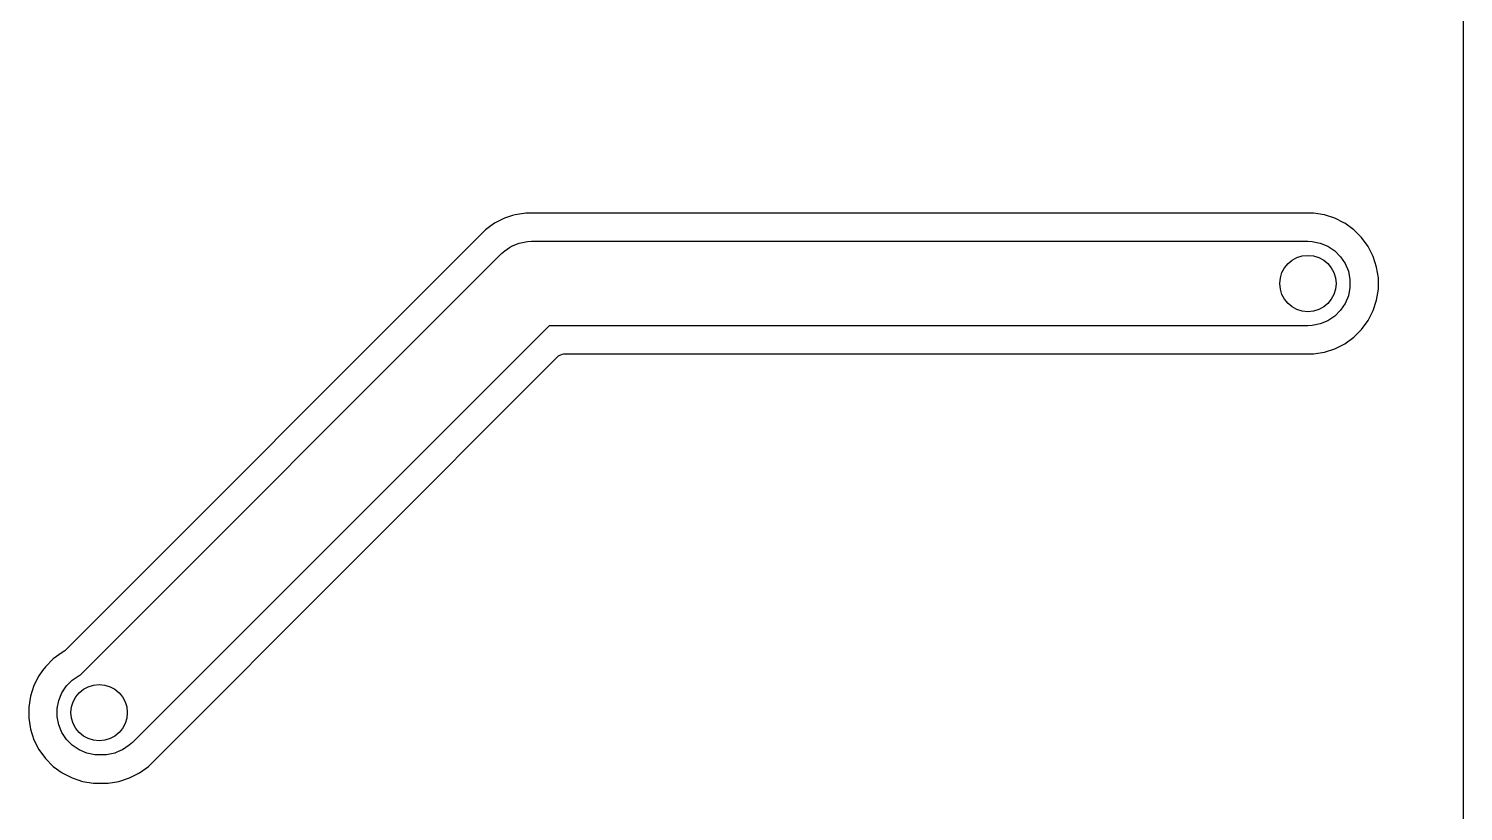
# Model space of a CAD drawing. Header units: millimetres. Extents: x 95 to 195, y -140 to -40.
# Drawn here: x 150.11 to 175.59, y -80.89 to -67 of the extents above; entities that cross this region are included whole.
import ezdxf

# ---------------------------------------------------------------- set-up
doc = ezdxf.new("R2010")
doc.units = ezdxf.units.MM
doc.layers.add('B.Cu', color=153, linetype='CONTINUOUS', true_color=0x4d7fc4)

msp = doc.modelspace()

# ---------------------------------------------------------------- linework, layer by layer
at = {"layer": 'B.Cu', "linetype": 'CONTINUOUS'}
for p, q in [((175.5895, -66.326922), (175.5895, -81.638422)), ((158.702994, -70.314646), (158.55997, -70.361117)), ((158.747171, -70.300291), (158.702993, -70.314645)), ((158.702993, -70.314645), (158.702994, -70.314646)), ((158.747176, -70.30029), (158.747171, -70.300291)), ((158.941578, -70.2695), (158.747176, -70.30029)), ((158.941583, -70.2695), (158.941578, -70.2695)), ((159.138416, -70.2695), (158.941583, -70.2695)), ((172.928417, -70.2695), (159.138416, -70.2695)), ((172.928422, -70.2695), (172.928417, -70.2695)), ((173.122826, -70.30029), (172.928422, -70.2695)), ((173.310029, -70.361117), (173.122826, -70.30029)), ((158.225351, -70.566174), (150.75203, -78.039494)), ((158.225352, -70.566174), (158.225351, -70.566174)), ((158.225354, -70.566172), (158.225352, -70.566174)), ((158.293741, -70.516485), (158.225354, -70.566172)), ((158.384594, -70.450476), (158.293741, -70.516485)), ((158.522342, -70.380291), (158.384594, -70.450476)), ((158.55997, -70.361117), (158.522342, -70.380291)), ((173.467035, -70.441116), (173.310029, -70.361117)), ((173.485405, -70.450476), (173.467035, -70.441116)), ((173.644646, -70.566172), (173.485405, -70.450476)), ((173.783828, -70.705354), (173.644646, -70.566172)), ((158.686452, -70.858559), (158.822286, -70.802295)), ((158.822286, -70.802295), (158.966487, -70.773611)), ((158.966487, -70.773611), (159.04, -70.77)), ((159.04, -70.77), (172.83, -70.77)), ((172.83, -70.77), (172.903513, -70.773611)), ((172.903513, -70.773611), (173.047714, -70.802295)), ((173.047714, -70.802295), (173.183548, -70.858559)), ((173.899523, -70.864594), (173.783828, -70.705354)), ((151.030913, -78.468426), (158.50967, -70.98967)), ((158.50967, -70.98967), (158.564205, -70.940242)), ((158.564205, -70.940242), (158.650929, -70.882295)), ((158.650929, -70.882295), (158.686452, -70.858559)), ((173.183548, -70.858559), (173.305795, -70.940242)), ((173.305795, -70.940242), (173.409758, -71.044205)), ((173.409758, -71.044205), (173.491441, -71.166452)), ((173.988882, -71.03997), (173.899523, -70.864594)), ((174.049709, -71.227173), (173.988882, -71.03997)), ((173.491441, -71.166452), (173.547705, -71.302286)), ((173.547705, -71.302286), (173.576389, -71.446487)), ((174.0805, -71.421577), (174.049709, -71.227173)), ((173.576389, -71.593513), (173.547705, -71.737714)), ((173.576389, -71.446487), (173.576389, -71.593513)), ((174.0805, -71.618422), (174.0805, -71.421577)), ((173.547705, -71.737714), (173.491441, -71.873548)), ((173.988884, -72.000025), (174.049709, -71.812826)), ((174.049709, -71.812826), (174.0805, -71.618422)), ((173.305795, -72.099758), (173.183548, -72.181441)), ((173.409758, -71.995795), (173.305795, -72.099758)), ((173.491441, -71.873548), (173.409758, -71.995795)), ((173.899524, -72.175405), (173.988884, -72.000025)), ((159.35066, -72.27), (151.95033, -79.67033)), ((172.83, -72.27), (159.35066, -72.27)), ((172.903513, -72.266389), (172.83, -72.27)), ((173.047714, -72.237705), (172.903513, -72.266389)), ((173.183548, -72.181441), (173.047714, -72.237705)), ((173.644646, -72.473828), (173.783828, -72.334646)), ((173.783828, -72.334646), (173.899524, -72.175405)), ((173.310025, -72.678884), (173.485405, -72.589524)), ((173.485405, -72.589524), (173.644646, -72.473828)), ((152.234646, -80.093828), (159.521655, -72.806819)), ((159.521655, -72.806819), (159.582978, -72.773334)), ((159.582978, -72.773334), (159.609336, -72.7705)), ((159.609336, -72.7705), (172.928422, -72.7705)), ((172.928422, -72.7705), (173.122826, -72.739709)), ((173.122826, -72.739709), (173.310025, -72.678884)), ((150.545351, -78.186174), (150.406174, -78.325351)), ((150.545357, -78.186169), (150.545351, -78.186174)), ((150.704592, -78.070478), (150.545357, -78.186169)), ((150.704602, -78.070472), (150.704592, -78.070478)), ((150.720649, -78.062295), (150.704602, -78.070472)), ((150.75203, -78.039494), (150.720649, -78.062295)), ((150.356485, -78.393741), (150.290476, -78.484594)), ((150.406172, -78.325354), (150.356485, -78.393741)), ((150.406174, -78.325352), (150.406172, -78.325354)), ((150.406174, -78.325351), (150.406174, -78.325352)), ((151.006452, -78.478559), (151.030913, -78.468426)), ((150.201117, -78.65997), (150.14029, -78.847173)), ((150.290476, -78.484594), (150.201117, -78.65997)), ((150.698559, -78.786452), (150.780242, -78.664205)), ((150.780242, -78.664205), (150.884205, -78.560242)), ((150.884205, -78.560242), (151.006452, -78.478559)), ((150.14029, -78.847173), (150.1095, -79.041577)), ((150.613611, -79.066487), (150.642295, -78.922286)), ((150.642295, -78.922286), (150.698559, -78.786452)), ((150.1095, -79.041577), (150.1095, -79.238422)), ((150.1095, -79.238422), (150.14029, -79.432826)), ((150.613611, -79.213513), (150.613611, -79.066487)), ((150.642295, -79.357714), (150.613611, -79.213513)), ((150.14029, -79.432826), (150.201117, -79.620029)), ((150.698559, -79.493548), (150.642295, -79.357714)), ((150.780242, -79.615795), (150.698559, -79.493548)), ((150.201117, -79.620029), (150.290476, -79.795405)), ((150.884205, -79.719758), (150.780242, -79.615795)), ((151.006452, -79.801441), (150.884205, -79.719758)), ((151.895795, -79.719758), (151.773548, -79.801441)), ((151.95033, -79.67033), (151.895795, -79.719758)), ((150.290476, -79.795405), (150.406172, -79.954646)), ((150.406172, -79.954646), (150.545354, -80.093828)), ((151.142286, -79.857705), (151.006452, -79.801441)), ((151.286487, -79.886389), (151.142286, -79.857705)), ((151.36, -79.89), (151.286487, -79.886389)), ((151.42, -79.89), (151.36, -79.89)), ((151.493513, -79.886389), (151.42, -79.89)), ((151.637713, -79.857706), (151.493513, -79.886389)), ((151.742583, -79.814267), (151.637713, -79.857706)), ((151.773548, -79.801441), (151.742583, -79.814267)), ((150.545354, -80.093828), (150.704595, -80.209524)), ((150.704595, -80.209524), (150.787455, -80.251743)), ((150.787455, -80.251743), (150.87997, -80.298882)), ((151.900026, -80.298884), (152.075405, -80.209524)), ((152.075405, -80.209524), (152.234646, -80.093828)), ((150.87997, -80.298882), (150.879972, -80.298882)), ((150.879972, -80.298882), (150.879975, -80.298884)), ((150.879975, -80.298884), (150.980317, -80.331487)), ((150.980317, -80.331487), (151.067173, -80.359709)), ((151.067173, -80.359709), (151.261578, -80.3905)), ((151.261578, -80.3905), (151.261583, -80.3905)), ((151.261583, -80.3905), (151.518422, -80.3905)), ((151.518422, -80.3905), (151.712826, -80.359709)), ((151.712826, -80.359709), (151.900026, -80.298884))]:
    msp.add_line(p, q, dxfattribs=at)
at = {"layer": 'B.Cu'}
for centre in [(172.83, -71.52), (172.83, -71.52), (151.36, -79.14), (151.36, -79.14)]:
    msp.add_circle(centre, 0.5, dxfattribs=at)

doc.saveas('drawing.dxf')
